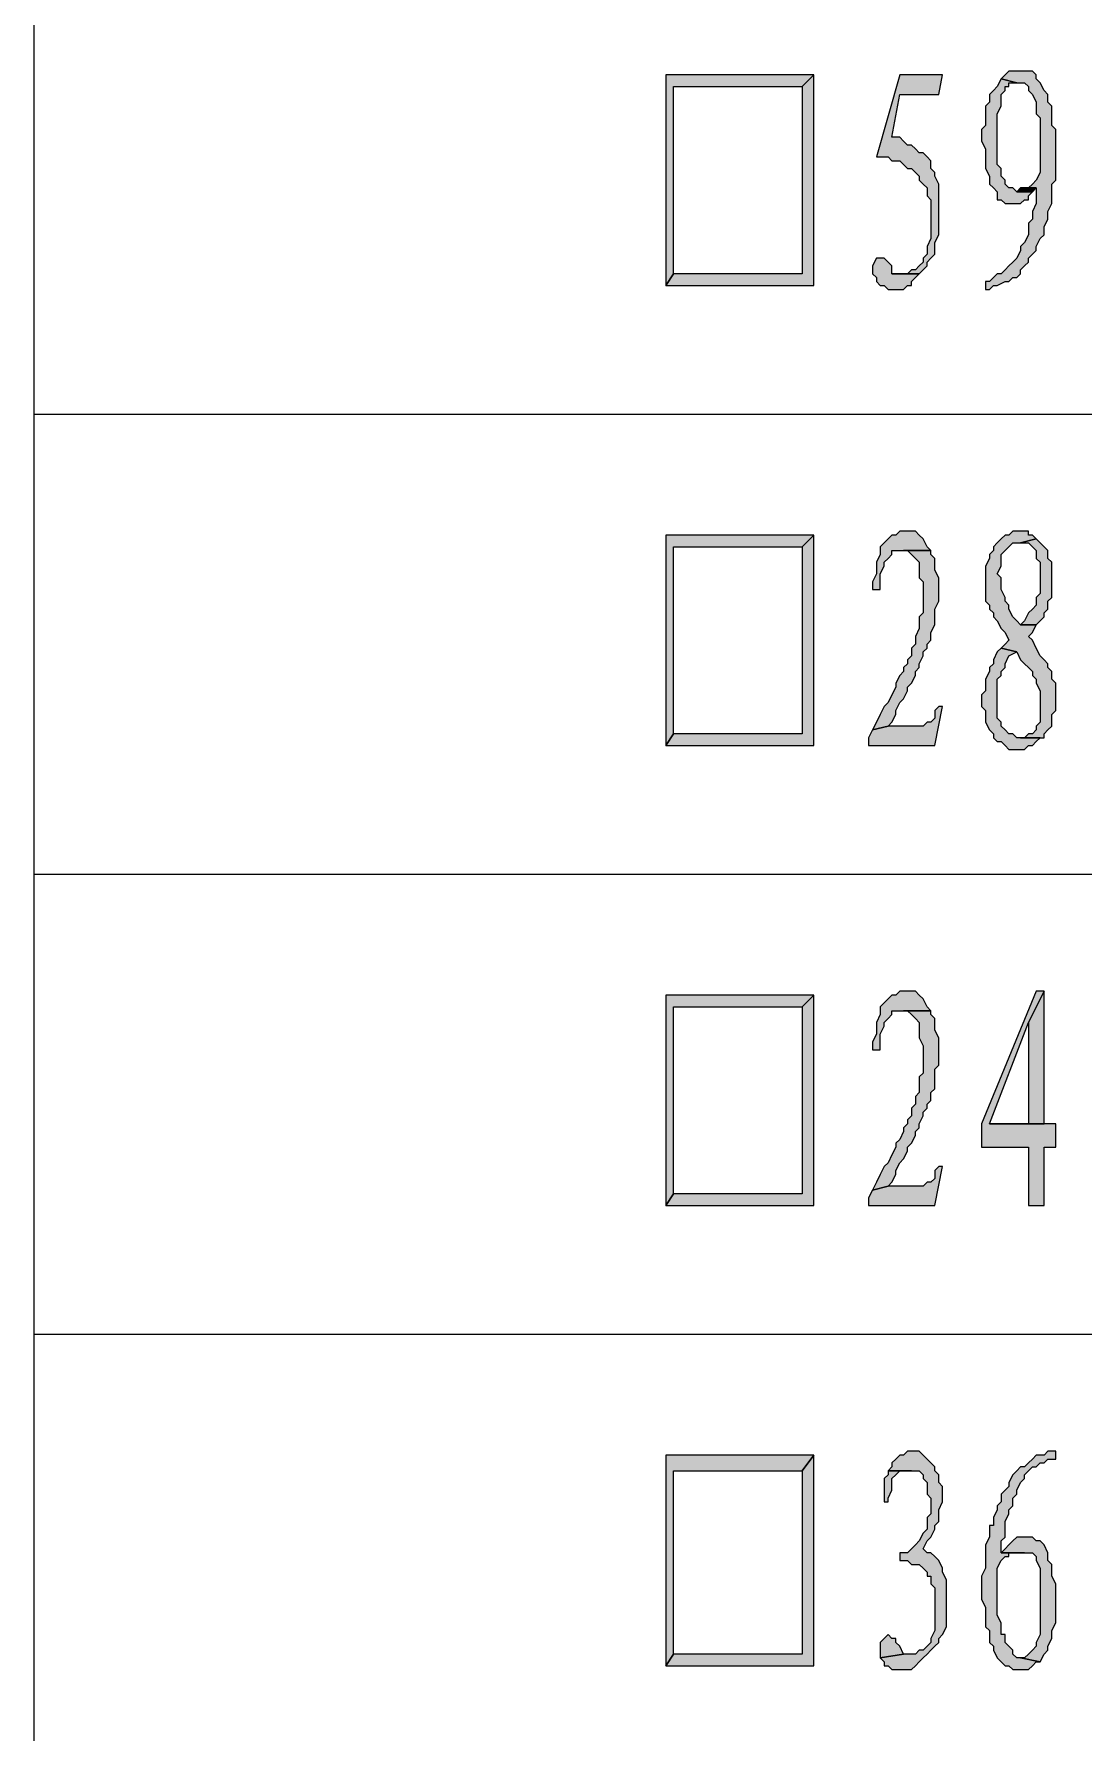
# Model space of a CAD drawing. Header units: millimetres. Extents: x 24 to 410, y 10 to 282.
# Drawn here: x 308.44 to 319.83, y 105.2 to 123.63 of the extents above; entities that cross this region are included whole.
import ezdxf

# ---------------------------------------------------------------- set-up
doc = ezdxf.new("R2010")
doc.units = ezdxf.units.MM

msp = doc.modelspace()

# ---------------------------------------------------------------- hatches: boundary and pattern name
h = msp.add_hatch(color=7)
h.dxf.hatch_style = 2
h.paths.add_polyline_path([(316.907333, 123.19), (315.298667, 123.19), (315.298667, 120.904), (315.383333, 121.031), (315.383333, 123.063), (316.780333, 123.063)])
h = msp.add_hatch(color=7)
h.dxf.hatch_style = 2
h.paths.add_polyline_path([(316.907333, 123.19), (316.780333, 123.063), (316.780333, 121.031), (315.383333, 121.031), (315.298667, 120.904), (316.907333, 120.904)])
h = msp.add_hatch(color=7)
h.dxf.hatch_style = 2
h.paths.add_polyline_path([(318.304333, 123.19), (317.838667, 123.19), (317.584667, 122.301), (317.711667, 122.301), (317.754, 122.258667), (317.838667, 122.258667), (317.881, 122.216333), (317.923333, 122.174), (317.965667, 122.174), (318.008, 122.131667), (318.050333, 122.089333), (318.050333, 122.047), (318.092667, 122.004667), (318.135, 121.962333), (318.135, 121.877667), (318.177333, 121.835333), (318.177333, 121.412), (318.135, 121.327333), (318.135, 121.285), (318.135, 121.242667), (318.092667, 121.200333), (318.092667, 121.158), (318.050333, 121.115667), (318.008, 121.073333), (317.965667, 121.073333), (317.923333, 121.031), (317.754, 121.031), (318.050333, 121.031), (318.092667, 121.073333), (318.135, 121.115667), (318.135, 121.158), (318.177333, 121.200333), (318.219667, 121.242667), (318.219667, 121.369667), (318.262, 121.454333), (318.262, 122.004667), (318.219667, 122.089333), (318.219667, 122.131667), (318.177333, 122.174), (318.177333, 122.258667), (318.135, 122.301), (318.092667, 122.343333), (318.050333, 122.343333), (318.008, 122.385667), (317.965667, 122.428), (317.923333, 122.428), (317.881, 122.470333), (317.838667, 122.512667), (317.754, 122.512667), (317.838667, 122.978333), (318.262, 122.978333)])
h = msp.add_hatch(color=7)
h.dxf.hatch_style = 2
h.paths.add_polyline_path([(319.151, 123.232333), (319.024, 123.232333), (318.981667, 123.19), (318.939333, 123.147667), (319.108667, 123.105333), (319.193333, 123.105333), (319.235667, 123.063), (319.235667, 123.020667), (319.278, 122.978333), (319.320333, 122.893667), (319.320333, 122.766667), (319.362667, 122.724333), (319.362667, 122.174), (319.362667, 122.131667), (319.320333, 122.047), (319.278, 122.004667), (319.235667, 121.962333), (319.320333, 121.962333), (319.320333, 121.92), (319.320333, 121.793), (319.278, 121.708333), (319.278, 121.623667), (319.235667, 121.581333), (319.235667, 121.454333), (319.193333, 121.369667), (319.151, 121.327333), (319.151, 121.285), (319.108667, 121.200333), (319.066333, 121.158), (319.024, 121.115667), (318.981667, 121.073333), (318.939333, 121.031), (318.897, 121.031), (318.854667, 120.988667), (318.812333, 120.946333), (318.77, 120.946333), (318.77, 120.861667), (318.812333, 120.861667), (318.854667, 120.904), (318.897, 120.904), (318.981667, 120.946333), (319.024, 120.946333), (319.066333, 120.988667), (319.108667, 120.988667), (319.151, 121.031), (319.151, 121.073333), (319.193333, 121.115667), (319.235667, 121.158), (319.235667, 121.200333), (319.278, 121.242667), (319.320333, 121.285), (319.320333, 121.327333), (319.362667, 121.412), (319.405, 121.454333), (319.405, 121.539), (319.447333, 121.623667), (319.447333, 121.708333), (319.489667, 121.793), (319.489667, 122.004667), (319.532, 122.047), (319.532, 122.597333), (319.489667, 122.639667), (319.489667, 122.851333), (319.447333, 122.893667), (319.447333, 122.978333), (319.405, 123.020667), (319.362667, 123.105333), (319.320333, 123.147667), (319.320333, 123.19), (319.278, 123.232333)])
h = msp.add_hatch(color=7)
h.dxf.hatch_style = 2
h.paths.add_polyline_path([(318.939333, 123.147667), (318.897, 123.063), (318.854667, 123.020667), (318.812333, 122.978333), (318.812333, 122.893667), (318.77, 122.851333), (318.77, 122.639667), (318.727667, 122.597333), (318.727667, 122.470333), (318.77, 122.385667), (318.77, 122.174), (318.812333, 122.089333), (318.812333, 122.004667), (318.854667, 121.962333), (318.897, 121.92), (318.897, 121.835333), (318.939333, 121.835333), (318.981667, 121.793), (319.066333, 121.793), (319.108667, 121.793), (319.151, 121.793), (319.193333, 121.835333), (319.235667, 121.835333), (319.235667, 121.877667), (319.278, 121.92), (319.108667, 121.92), (319.066333, 121.962333), (319.024, 121.962333), (318.981667, 122.004667), (318.981667, 122.047), (318.939333, 122.089333), (318.939333, 122.174), (318.897, 122.216333), (318.897, 122.766667), (318.939333, 122.851333), (318.939333, 122.978333), (318.981667, 123.020667), (318.981667, 123.063), (319.024, 123.063), (319.024, 123.105333), (319.066333, 123.105333), (319.108667, 123.105333)])
h = msp.add_hatch(color=7)
h.dxf.hatch_style = 2
h.paths.add_polyline_path([(319.235667, 121.962333), (319.151, 121.962333), (319.108667, 121.92), (319.278, 121.92), (319.320333, 121.962333)])
h = msp.add_hatch(color=7)
h.dxf.hatch_style = 2
h.paths.add_polyline_path([(317.627, 121.200333), (317.584667, 121.200333), (317.542333, 121.115667), (317.542333, 121.031), (317.584667, 120.988667), (317.584667, 120.946333), (317.627, 120.904), (317.669333, 120.904), (317.711667, 120.861667), (317.881, 120.861667), (317.923333, 120.904), (317.965667, 120.904), (317.965667, 120.946333), (318.008, 120.988667), (318.050333, 121.031), (317.754, 121.031), (317.754, 121.115667), (317.711667, 121.158), (317.669333, 121.200333)])
h = msp.add_hatch(color=7)
h.dxf.hatch_style = 2
h.paths.add_polyline_path([(316.907333, 118.194667), (315.298667, 118.194667), (315.298667, 115.908667), (315.383333, 116.035667), (315.383333, 118.067667), (316.780333, 118.067667)])
h = msp.add_hatch(color=7)
h.dxf.hatch_style = 2
h.paths.add_polyline_path([(316.907333, 118.194667), (316.780333, 118.067667), (316.780333, 116.035667), (315.383333, 116.035667), (315.298667, 115.908667), (316.907333, 115.908667)])
h = msp.add_hatch(color=7)
h.dxf.hatch_style = 2
h.paths.add_polyline_path([(317.923333, 118.237), (317.838667, 118.237), (317.796333, 118.194667), (317.754, 118.194667), (317.711667, 118.152333), (317.669333, 118.11), (317.627, 118.067667), (317.627, 117.983), (317.584667, 117.898333), (317.584667, 117.771333), (317.542333, 117.686667), (317.542333, 117.602), (317.627, 117.602), (317.627, 117.771333), (317.669333, 117.856), (317.669333, 117.898333), (317.711667, 117.940667), (317.754, 117.983), (317.754, 118.025333), (317.796333, 118.025333), (317.881, 118.025333), (318.177333, 118.025333), (318.135, 118.067667), (318.092667, 118.152333), (318.050333, 118.194667), (318.008, 118.237)])
h = msp.add_hatch(color=7)
h.dxf.hatch_style = 2
h.paths.add_polyline_path([(319.151, 118.237), (319.066333, 118.237), (319.024, 118.194667), (318.981667, 118.194667), (318.939333, 118.152333), (318.897, 118.11), (318.854667, 118.067667), (318.854667, 118.025333), (318.812333, 117.983), (318.812333, 117.940667), (318.77, 117.856), (318.77, 117.475), (318.812333, 117.432667), (318.812333, 117.390333), (318.854667, 117.348), (318.854667, 117.305667), (318.897, 117.263333), (318.939333, 117.178667), (318.981667, 117.136333), (319.024, 117.051667), (318.981667, 117.009333), (318.939333, 116.967), (319.108667, 116.924667), (319.151, 116.84), (319.193333, 116.797667), (319.235667, 116.755333), (319.278, 116.713), (319.278, 116.670667), (319.320333, 116.628333), (319.320333, 116.586), (319.362667, 116.501333), (319.362667, 116.162667), (319.320333, 116.120333), (319.320333, 116.078), (319.278, 116.035667), (319.235667, 116.035667), (319.193333, 115.993333), (319.151, 115.993333), (319.362667, 115.993333), (319.405, 115.993333), (319.405, 116.035667), (319.447333, 116.078), (319.489667, 116.120333), (319.489667, 116.247333), (319.532, 116.289667), (319.532, 116.586), (319.489667, 116.628333), (319.489667, 116.713), (319.447333, 116.755333), (319.447333, 116.797667), (319.405, 116.84), (319.362667, 116.882333), (319.320333, 116.967), (319.278, 117.051667), (319.235667, 117.094), (319.278, 117.136333), (319.320333, 117.221), (319.151, 117.221), (319.108667, 117.263333), (319.066333, 117.305667), (319.024, 117.390333), (319.024, 117.432667), (318.981667, 117.475), (318.981667, 117.517333), (318.939333, 117.602), (318.939333, 117.729), (318.897, 117.771333), (318.939333, 117.856), (318.939333, 117.983), (318.981667, 118.025333), (319.024, 118.067667), (319.066333, 118.11), (319.151, 118.11), (319.320333, 118.152333), (319.278, 118.194667), (319.235667, 118.194667), (319.235667, 118.237)])
h = msp.add_hatch(color=7)
h.dxf.hatch_style = 2
h.paths.add_polyline_path([(318.177333, 118.025333), (317.881, 118.025333), (317.923333, 118.025333), (317.965667, 117.983), (318.008, 117.940667), (318.050333, 117.898333), (318.050333, 117.729), (318.092667, 117.686667), (318.092667, 117.348), (318.050333, 117.305667), (318.050333, 117.178667), (318.008, 117.094), (318.008, 117.009333), (317.965667, 116.967), (317.965667, 116.882333), (317.923333, 116.84), (317.923333, 116.797667), (317.881, 116.755333), (317.881, 116.713), (317.838667, 116.670667), (317.796333, 116.586), (317.796333, 116.543667), (317.754, 116.459), (317.711667, 116.374333), (317.669333, 116.332), (317.627, 116.247333), (317.584667, 116.162667), (317.542333, 116.078), (317.711667, 116.120333), (317.754, 116.162667), (317.796333, 116.247333), (317.796333, 116.289667), (317.838667, 116.374333), (317.881, 116.416667), (317.923333, 116.501333), (317.923333, 116.543667), (317.965667, 116.586), (318.008, 116.670667), (318.008, 116.713), (318.050333, 116.755333), (318.050333, 116.797667), (318.092667, 116.882333), (318.092667, 116.924667), (318.135, 116.967), (318.135, 117.009333), (318.177333, 117.051667), (318.177333, 117.136333), (318.219667, 117.221), (318.219667, 117.390333), (318.262, 117.475), (318.262, 117.729), (318.219667, 117.813667), (318.219667, 117.940667), (318.177333, 117.983)])
h = msp.add_hatch(color=7)
h.dxf.hatch_style = 2
h.paths.add_polyline_path([(319.320333, 118.152333), (319.151, 118.11), (319.235667, 118.11), (319.278, 118.067667), (319.320333, 118.025333), (319.320333, 117.940667), (319.362667, 117.898333), (319.362667, 117.559667), (319.320333, 117.517333), (319.320333, 117.432667), (319.278, 117.390333), (319.235667, 117.348), (319.193333, 117.263333), (319.151, 117.221), (319.320333, 117.221), (319.362667, 117.263333), (319.405, 117.305667), (319.405, 117.348), (319.447333, 117.390333), (319.447333, 117.432667), (319.447333, 117.475), (319.489667, 117.517333), (319.489667, 117.898333), (319.447333, 117.940667), (319.447333, 118.025333), (319.405, 118.067667), (319.362667, 118.11)])
h = msp.add_hatch(color=7)
h.dxf.hatch_style = 2
h.paths.add_polyline_path([(318.939333, 116.967), (318.897, 116.924667), (318.854667, 116.84), (318.854667, 116.797667), (318.812333, 116.755333), (318.812333, 116.713), (318.77, 116.628333), (318.77, 116.501333), (318.727667, 116.459), (318.727667, 116.332), (318.77, 116.289667), (318.77, 116.162667), (318.812333, 116.078), (318.854667, 116.035667), (318.854667, 115.993333), (318.897, 115.951), (318.939333, 115.951), (318.981667, 115.908667), (319.024, 115.866333), (319.151, 115.866333), (319.193333, 115.866333), (319.235667, 115.908667), (319.278, 115.908667), (319.320333, 115.951), (319.362667, 115.993333), (319.108667, 115.993333), (319.066333, 116.035667), (319.024, 116.035667), (318.981667, 116.078), (318.939333, 116.120333), (318.939333, 116.162667), (318.897, 116.205), (318.897, 116.628333), (318.939333, 116.670667), (318.939333, 116.713), (318.981667, 116.755333), (318.981667, 116.797667), (319.024, 116.882333), (319.108667, 116.924667)])
h = msp.add_hatch(color=7)
h.dxf.hatch_style = 2
h.paths.add_polyline_path([(318.304333, 116.332), (318.262, 116.332), (318.219667, 116.289667), (318.219667, 116.205), (318.177333, 116.162667), (318.135, 116.162667), (318.092667, 116.120333), (317.711667, 116.120333), (317.542333, 116.078), (317.5, 115.993333), (317.5, 115.908667), (318.219667, 115.908667)])
h = msp.add_hatch(color=7)
h.dxf.hatch_style = 2
h.paths.add_polyline_path([(316.907333, 113.199333), (315.298667, 113.199333), (315.298667, 110.913333), (315.383333, 111.040333), (315.383333, 113.072333), (316.780333, 113.072333)])
h = msp.add_hatch(color=7)
h.dxf.hatch_style = 2
h.paths.add_polyline_path([(316.907333, 113.199333), (316.780333, 113.072333), (316.780333, 111.040333), (315.383333, 111.040333), (315.298667, 110.913333), (316.907333, 110.913333)])
h = msp.add_hatch(color=7)
h.dxf.hatch_style = 2
h.paths.add_polyline_path([(317.923333, 113.241667), (317.838667, 113.241667), (317.796333, 113.199333), (317.754, 113.199333), (317.711667, 113.157), (317.669333, 113.114667), (317.627, 113.072333), (317.627, 112.987667), (317.584667, 112.903), (317.584667, 112.776), (317.542333, 112.691333), (317.542333, 112.606667), (317.627, 112.606667), (317.627, 112.776), (317.669333, 112.860667), (317.669333, 112.903), (317.711667, 112.945333), (317.754, 112.987667), (317.754, 113.03), (317.796333, 113.03), (317.881, 113.03), (318.177333, 113.03), (318.135, 113.072333), (318.092667, 113.157), (318.050333, 113.199333), (318.008, 113.241667)])
h = msp.add_hatch(color=7)
h.dxf.hatch_style = 2
h.paths.add_polyline_path([(319.405, 113.241667), (319.320333, 113.241667), (318.727667, 111.802333), (318.727667, 111.548333), (319.235667, 111.548333), (319.235667, 110.913333), (319.405, 110.913333), (319.405, 111.548333), (319.532, 111.548333), (319.532, 111.802333), (319.405, 111.802333), (318.812333, 111.802333), (319.235667, 112.903)])
h = msp.add_hatch(color=7)
h.dxf.hatch_style = 2
h.paths.add_polyline_path([(319.405, 113.241667), (319.235667, 112.903), (319.235667, 111.802333), (318.812333, 111.802333), (319.405, 111.802333)])
h = msp.add_hatch(color=7)
h.dxf.hatch_style = 2
h.paths.add_polyline_path([(318.177333, 113.03), (317.881, 113.03), (317.923333, 113.03), (317.965667, 112.987667), (318.008, 112.945333), (318.050333, 112.903), (318.050333, 112.733667), (318.092667, 112.649), (318.092667, 112.352667), (318.050333, 112.310333), (318.050333, 112.141), (318.008, 112.098667), (318.008, 112.014), (317.965667, 111.971667), (317.965667, 111.887), (317.923333, 111.844667), (317.923333, 111.802333), (317.881, 111.76), (317.881, 111.717667), (317.838667, 111.633), (317.796333, 111.590667), (317.796333, 111.548333), (317.754, 111.463667), (317.711667, 111.379), (317.669333, 111.336667), (317.627, 111.252), (317.584667, 111.167333), (317.542333, 111.082667), (317.711667, 111.125), (317.754, 111.167333), (317.796333, 111.252), (317.796333, 111.294333), (317.838667, 111.379), (317.881, 111.421333), (317.923333, 111.506), (317.923333, 111.548333), (317.965667, 111.590667), (318.008, 111.675333), (318.008, 111.717667), (318.050333, 111.76), (318.050333, 111.802333), (318.092667, 111.887), (318.092667, 111.929333), (318.135, 111.971667), (318.135, 112.014), (318.177333, 112.056333), (318.177333, 112.141), (318.219667, 112.183333), (318.219667, 112.395), (318.262, 112.437333), (318.262, 112.733667), (318.219667, 112.818333), (318.219667, 112.945333), (318.177333, 112.987667)])
h = msp.add_hatch(color=7)
h.dxf.hatch_style = 2
h.paths.add_polyline_path([(318.304333, 111.336667), (318.262, 111.336667), (318.219667, 111.294333), (318.219667, 111.209667), (318.177333, 111.167333), (318.135, 111.167333), (318.092667, 111.125), (317.711667, 111.125), (317.542333, 111.082667), (317.5, 110.998), (317.5, 110.913333), (318.219667, 110.913333)])
h = msp.add_hatch(color=7)
h.dxf.hatch_style = 2
h.paths.add_polyline_path([(317.965667, 108.246333), (317.923333, 108.246333), (317.881, 108.204), (317.838667, 108.204), (317.796333, 108.161667), (317.754, 108.119333), (317.754, 108.077), (317.711667, 108.034667), (318.050333, 108.034667), (318.092667, 107.992333), (318.092667, 107.95), (318.135, 107.907667), (318.135, 107.780667), (318.177333, 107.738333), (318.177333, 107.569), (318.135, 107.526667), (318.135, 107.399667), (318.092667, 107.357333), (318.050333, 107.272667), (318.008, 107.230333), (317.965667, 107.188), (317.923333, 107.145667), (317.838667, 107.145667), (317.838667, 107.061), (317.923333, 107.061), (317.965667, 107.018667), (318.050333, 107.018667), (318.092667, 106.976333), (318.135, 106.934), (318.135, 106.891667), (318.177333, 106.891667), (318.177333, 106.807), (318.219667, 106.764667), (318.219667, 106.299), (318.177333, 106.214333), (318.177333, 106.172), (318.135, 106.129667), (318.092667, 106.087333), (318.050333, 106.087333), (318.008, 106.045), (317.881, 106.045), (317.627, 106.002667), (317.669333, 105.960333), (317.669333, 105.918), (317.711667, 105.918), (317.754, 105.875667), (317.965667, 105.875667), (318.008, 105.918), (318.050333, 105.960333), (318.092667, 106.002667), (318.135, 106.045), (318.177333, 106.087333), (318.219667, 106.129667), (318.262, 106.172), (318.262, 106.214333), (318.304333, 106.256667), (318.346667, 106.341333), (318.346667, 106.849333), (318.304333, 106.934), (318.304333, 106.976333), (318.262, 107.061), (318.219667, 107.103333), (318.177333, 107.145667), (318.135, 107.145667), (318.092667, 107.188), (318.135, 107.272667), (318.177333, 107.315), (318.219667, 107.399667), (318.219667, 107.442), (318.262, 107.484333), (318.262, 107.611333), (318.304333, 107.696), (318.304333, 107.865333), (318.262, 107.907667), (318.262, 107.992333), (318.219667, 108.034667), (318.219667, 108.077), (318.177333, 108.119333), (318.135, 108.161667), (318.092667, 108.204), (318.050333, 108.246333)])
h = msp.add_hatch(color=7)
h.dxf.hatch_style = 2
h.paths.add_polyline_path([(319.532, 108.246333), (319.447333, 108.246333), (319.405, 108.204), (319.320333, 108.204), (319.278, 108.161667), (319.235667, 108.119333), (319.193333, 108.077), (319.151, 108.077), (319.108667, 108.034667), (319.066333, 107.992333), (319.024, 107.907667), (319.024, 107.865333), (318.981667, 107.823), (318.939333, 107.780667), (318.939333, 107.696), (318.897, 107.653667), (318.897, 107.611333), (318.854667, 107.526667), (318.854667, 107.442), (318.812333, 107.442), (318.812333, 107.315), (318.77, 107.230333), (318.77, 107.188), (318.77, 107.103333), (318.77, 106.976333), (318.727667, 106.891667), (318.727667, 106.637667), (318.77, 106.553), (318.77, 106.341333), (318.812333, 106.299), (318.812333, 106.172), (318.854667, 106.129667), (318.854667, 106.087333), (318.897, 106.002667), (318.939333, 105.960333), (318.981667, 105.918), (319.024, 105.918), (319.066333, 105.875667), (319.235667, 105.875667), (319.278, 105.918), (319.320333, 105.960333), (319.362667, 105.960333), (319.151, 106.002667), (319.108667, 106.002667), (319.066333, 106.045), (319.066333, 106.087333), (319.024, 106.129667), (318.981667, 106.172), (318.981667, 106.256667), (318.939333, 106.256667), (318.939333, 106.383667), (318.897, 106.468333), (318.897, 106.976333), (318.939333, 107.061), (318.981667, 107.103333), (319.024, 107.103333), (319.024, 107.145667), (319.193333, 107.145667), (318.939333, 107.145667), (318.939333, 107.272667), (318.981667, 107.315), (318.981667, 107.484333), (319.024, 107.569), (319.024, 107.611333), (319.066333, 107.653667), (319.066333, 107.738333), (319.108667, 107.780667), (319.108667, 107.823), (319.151, 107.907667), (319.193333, 107.95), (319.193333, 107.992333), (319.235667, 108.034667), (319.278, 108.077), (319.320333, 108.077), (319.362667, 108.119333), (319.405, 108.119333), (319.447333, 108.161667), (319.532, 108.161667)])
h = msp.add_hatch(color=7)
h.dxf.hatch_style = 2
h.paths.add_polyline_path([(316.907333, 108.204), (315.298667, 108.204), (315.298667, 105.918), (315.383333, 106.045), (315.383333, 108.034667), (316.780333, 108.034667)])
h = msp.add_hatch(color=7)
h.dxf.hatch_style = 2
h.paths.add_polyline_path([(316.907333, 108.204), (316.780333, 108.034667), (316.780333, 106.045), (315.383333, 106.045), (315.298667, 105.918), (316.907333, 105.918)])
h = msp.add_hatch(color=7)
h.dxf.hatch_style = 2
h.paths.add_polyline_path([(317.711667, 108.034667), (317.711667, 107.992333), (317.669333, 107.95), (317.669333, 107.696), (317.711667, 107.696), (317.711667, 107.738333), (317.754, 107.823), (317.754, 107.95), (317.796333, 107.992333), (317.838667, 108.034667), (317.965667, 108.034667)])
h = msp.add_hatch(color=7)
h.dxf.hatch_style = 2
h.paths.add_polyline_path([(319.235667, 107.315), (319.108667, 107.315), (319.066333, 107.272667), (319.024, 107.230333), (318.981667, 107.188), (318.939333, 107.145667), (319.278, 107.145667), (319.320333, 107.103333), (319.320333, 107.061), (319.362667, 106.976333), (319.362667, 106.256667), (319.320333, 106.172), (319.320333, 106.129667), (319.278, 106.087333), (319.235667, 106.045), (319.193333, 106.002667), (319.151, 106.002667), (319.362667, 105.960333), (319.405, 106.045), (319.447333, 106.087333), (319.447333, 106.129667), (319.489667, 106.214333), (319.489667, 106.299), (319.532, 106.383667), (319.532, 106.807), (319.489667, 106.891667), (319.489667, 107.018667), (319.447333, 107.061), (319.447333, 107.145667), (319.405, 107.230333), (319.362667, 107.272667), (319.320333, 107.272667), (319.278, 107.315)])
h = msp.add_hatch(color=7)
h.dxf.hatch_style = 2
h.paths.add_polyline_path([(317.711667, 106.256667), (317.669333, 106.214333), (317.627, 106.172), (317.627, 106.002667), (317.881, 106.045), (317.838667, 106.129667), (317.796333, 106.172), (317.796333, 106.214333), (317.754, 106.214333)])

# ---------------------------------------------------------------- linework, layer by layer
at = {"color": 7, "lineweight": 0}
for points in [[(308.440667, 134.535333), (308.440667, 89.535)], [(308.440667, 119.507), (395.435667, 119.507)], [(308.440667, 114.511667), (395.435667, 114.511667)], [(308.440667, 109.516333), (395.435667, 109.516333)]]:
    msp.add_lwpolyline(points, dxfattribs=at)
for points in [[(316.907333, 123.19), (315.298667, 123.19), (315.298667, 120.904), (315.383333, 121.031), (315.383333, 123.063), (316.780333, 123.063)], [(316.907333, 123.19), (316.780333, 123.063), (316.780333, 121.031), (315.383333, 121.031), (315.298667, 120.904), (316.907333, 120.904)], [(318.304333, 123.19), (317.838667, 123.19), (317.584667, 122.301), (317.711667, 122.301), (317.754, 122.258667), (317.838667, 122.258667), (317.881, 122.216333), (317.923333, 122.174), (317.965667, 122.174), (318.008, 122.131667), (318.050333, 122.089333), (318.050333, 122.047), (318.092667, 122.004667), (318.135, 121.962333), (318.135, 121.877667), (318.177333, 121.835333), (318.177333, 121.412), (318.135, 121.327333), (318.135, 121.285), (318.135, 121.242667), (318.092667, 121.200333), (318.092667, 121.158), (318.050333, 121.115667), (318.008, 121.073333), (317.965667, 121.073333), (317.923333, 121.031), (317.754, 121.031), (318.050333, 121.031), (318.092667, 121.073333), (318.135, 121.115667), (318.135, 121.158), (318.177333, 121.200333), (318.219667, 121.242667), (318.219667, 121.369667), (318.262, 121.454333), (318.262, 122.004667), (318.219667, 122.089333), (318.219667, 122.131667), (318.177333, 122.174), (318.177333, 122.258667), (318.135, 122.301), (318.092667, 122.343333), (318.050333, 122.343333), (318.008, 122.385667), (317.965667, 122.428), (317.923333, 122.428), (317.881, 122.470333), (317.838667, 122.512667), (317.754, 122.512667), (317.838667, 122.978333), (318.262, 122.978333)], [(319.151, 123.232333), (319.024, 123.232333), (318.981667, 123.19), (318.939333, 123.147667), (319.108667, 123.105333), (319.193333, 123.105333), (319.235667, 123.063), (319.235667, 123.020667), (319.278, 122.978333), (319.320333, 122.893667), (319.320333, 122.766667), (319.362667, 122.724333), (319.362667, 122.174), (319.362667, 122.131667), (319.320333, 122.047), (319.278, 122.004667), (319.235667, 121.962333), (319.320333, 121.962333), (319.320333, 121.92), (319.320333, 121.793), (319.278, 121.708333), (319.278, 121.623667), (319.235667, 121.581333), (319.235667, 121.454333), (319.193333, 121.369667), (319.151, 121.327333), (319.151, 121.285), (319.108667, 121.200333), (319.066333, 121.158), (319.024, 121.115667), (318.981667, 121.073333), (318.939333, 121.031), (318.897, 121.031), (318.854667, 120.988667), (318.812333, 120.946333), (318.77, 120.946333), (318.77, 120.861667), (318.812333, 120.861667), (318.854667, 120.904), (318.897, 120.904), (318.981667, 120.946333), (319.024, 120.946333), (319.066333, 120.988667), (319.108667, 120.988667), (319.151, 121.031), (319.151, 121.073333), (319.193333, 121.115667), (319.235667, 121.158), (319.235667, 121.200333), (319.278, 121.242667), (319.320333, 121.285), (319.320333, 121.327333), (319.362667, 121.412), (319.405, 121.454333), (319.405, 121.539), (319.447333, 121.623667), (319.447333, 121.708333), (319.489667, 121.793), (319.489667, 122.004667), (319.532, 122.047), (319.532, 122.597333), (319.489667, 122.639667), (319.489667, 122.851333), (319.447333, 122.893667), (319.447333, 122.978333), (319.405, 123.020667), (319.362667, 123.105333), (319.320333, 123.147667), (319.320333, 123.19), (319.278, 123.232333)], [(318.939333, 123.147667), (318.897, 123.063), (318.854667, 123.020667), (318.812333, 122.978333), (318.812333, 122.893667), (318.77, 122.851333), (318.77, 122.639667), (318.727667, 122.597333), (318.727667, 122.470333), (318.77, 122.385667), (318.77, 122.174), (318.812333, 122.089333), (318.812333, 122.004667), (318.854667, 121.962333), (318.897, 121.92), (318.897, 121.835333), (318.939333, 121.835333), (318.981667, 121.793), (319.066333, 121.793), (319.108667, 121.793), (319.151, 121.793), (319.193333, 121.835333), (319.235667, 121.835333), (319.235667, 121.877667), (319.278, 121.92), (319.108667, 121.92), (319.066333, 121.962333), (319.024, 121.962333), (318.981667, 122.004667), (318.981667, 122.047), (318.939333, 122.089333), (318.939333, 122.174), (318.897, 122.216333), (318.897, 122.766667), (318.939333, 122.851333), (318.939333, 122.978333), (318.981667, 123.020667), (318.981667, 123.063), (319.024, 123.063), (319.024, 123.105333), (319.066333, 123.105333), (319.108667, 123.105333)], [(319.235667, 121.962333), (319.151, 121.962333), (319.108667, 121.92), (319.278, 121.92), (319.320333, 121.962333)], [(317.627, 121.200333), (317.584667, 121.200333), (317.542333, 121.115667), (317.542333, 121.031), (317.584667, 120.988667), (317.584667, 120.946333), (317.627, 120.904), (317.669333, 120.904), (317.711667, 120.861667), (317.881, 120.861667), (317.923333, 120.904), (317.965667, 120.904), (317.965667, 120.946333), (318.008, 120.988667), (318.050333, 121.031), (317.754, 121.031), (317.754, 121.115667), (317.711667, 121.158), (317.669333, 121.200333)], [(316.907333, 118.194667), (315.298667, 118.194667), (315.298667, 115.908667), (315.383333, 116.035667), (315.383333, 118.067667), (316.780333, 118.067667)], [(316.907333, 118.194667), (316.780333, 118.067667), (316.780333, 116.035667), (315.383333, 116.035667), (315.298667, 115.908667), (316.907333, 115.908667)], [(317.923333, 118.237), (317.838667, 118.237), (317.796333, 118.194667), (317.754, 118.194667), (317.711667, 118.152333), (317.669333, 118.11), (317.627, 118.067667), (317.627, 117.983), (317.584667, 117.898333), (317.584667, 117.771333), (317.542333, 117.686667), (317.542333, 117.602), (317.627, 117.602), (317.627, 117.771333), (317.669333, 117.856), (317.669333, 117.898333), (317.711667, 117.940667), (317.754, 117.983), (317.754, 118.025333), (317.796333, 118.025333), (317.881, 118.025333), (318.177333, 118.025333), (318.135, 118.067667), (318.092667, 118.152333), (318.050333, 118.194667), (318.008, 118.237)], [(319.151, 118.237), (319.066333, 118.237), (319.024, 118.194667), (318.981667, 118.194667), (318.939333, 118.152333), (318.897, 118.11), (318.854667, 118.067667), (318.854667, 118.025333), (318.812333, 117.983), (318.812333, 117.940667), (318.77, 117.856), (318.77, 117.475), (318.812333, 117.432667), (318.812333, 117.390333), (318.854667, 117.348), (318.854667, 117.305667), (318.897, 117.263333), (318.939333, 117.178667), (318.981667, 117.136333), (319.024, 117.051667), (318.981667, 117.009333), (318.939333, 116.967), (319.108667, 116.924667), (319.151, 116.84), (319.193333, 116.797667), (319.235667, 116.755333), (319.278, 116.713), (319.278, 116.670667), (319.320333, 116.628333), (319.320333, 116.586), (319.362667, 116.501333), (319.362667, 116.162667), (319.320333, 116.120333), (319.320333, 116.078), (319.278, 116.035667), (319.235667, 116.035667), (319.193333, 115.993333), (319.151, 115.993333), (319.362667, 115.993333), (319.405, 115.993333), (319.405, 116.035667), (319.447333, 116.078), (319.489667, 116.120333), (319.489667, 116.247333), (319.532, 116.289667), (319.532, 116.586), (319.489667, 116.628333), (319.489667, 116.713), (319.447333, 116.755333), (319.447333, 116.797667), (319.405, 116.84), (319.362667, 116.882333), (319.320333, 116.967), (319.278, 117.051667), (319.235667, 117.094), (319.278, 117.136333), (319.320333, 117.221), (319.151, 117.221), (319.108667, 117.263333), (319.066333, 117.305667), (319.024, 117.390333), (319.024, 117.432667), (318.981667, 117.475), (318.981667, 117.517333), (318.939333, 117.602), (318.939333, 117.729), (318.897, 117.771333), (318.939333, 117.856), (318.939333, 117.983), (318.981667, 118.025333), (319.024, 118.067667), (319.066333, 118.11), (319.151, 118.11), (319.320333, 118.152333), (319.278, 118.194667), (319.235667, 118.194667), (319.235667, 118.237)], [(318.177333, 118.025333), (317.881, 118.025333), (317.923333, 118.025333), (317.965667, 117.983), (318.008, 117.940667), (318.050333, 117.898333), (318.050333, 117.729), (318.092667, 117.686667), (318.092667, 117.348), (318.050333, 117.305667), (318.050333, 117.178667), (318.008, 117.094), (318.008, 117.009333), (317.965667, 116.967), (317.965667, 116.882333), (317.923333, 116.84), (317.923333, 116.797667), (317.881, 116.755333), (317.881, 116.713), (317.838667, 116.670667), (317.796333, 116.586), (317.796333, 116.543667), (317.754, 116.459), (317.711667, 116.374333), (317.669333, 116.332), (317.627, 116.247333), (317.584667, 116.162667), (317.542333, 116.078), (317.711667, 116.120333), (317.754, 116.162667), (317.796333, 116.247333), (317.796333, 116.289667), (317.838667, 116.374333), (317.881, 116.416667), (317.923333, 116.501333), (317.923333, 116.543667), (317.965667, 116.586), (318.008, 116.670667), (318.008, 116.713), (318.050333, 116.755333), (318.050333, 116.797667), (318.092667, 116.882333), (318.092667, 116.924667), (318.135, 116.967), (318.135, 117.009333), (318.177333, 117.051667), (318.177333, 117.136333), (318.219667, 117.221), (318.219667, 117.390333), (318.262, 117.475), (318.262, 117.729), (318.219667, 117.813667), (318.219667, 117.940667), (318.177333, 117.983)], [(319.320333, 118.152333), (319.151, 118.11), (319.235667, 118.11), (319.278, 118.067667), (319.320333, 118.025333), (319.320333, 117.940667), (319.362667, 117.898333), (319.362667, 117.559667), (319.320333, 117.517333), (319.320333, 117.432667), (319.278, 117.390333), (319.235667, 117.348), (319.193333, 117.263333), (319.151, 117.221), (319.320333, 117.221), (319.362667, 117.263333), (319.405, 117.305667), (319.405, 117.348), (319.447333, 117.390333), (319.447333, 117.432667), (319.447333, 117.475), (319.489667, 117.517333), (319.489667, 117.898333), (319.447333, 117.940667), (319.447333, 118.025333), (319.405, 118.067667), (319.362667, 118.11)], [(318.939333, 116.967), (318.897, 116.924667), (318.854667, 116.84), (318.854667, 116.797667), (318.812333, 116.755333), (318.812333, 116.713), (318.77, 116.628333), (318.77, 116.501333), (318.727667, 116.459), (318.727667, 116.332), (318.77, 116.289667), (318.77, 116.162667), (318.812333, 116.078), (318.854667, 116.035667), (318.854667, 115.993333), (318.897, 115.951), (318.939333, 115.951), (318.981667, 115.908667), (319.024, 115.866333), (319.151, 115.866333), (319.193333, 115.866333), (319.235667, 115.908667), (319.278, 115.908667), (319.320333, 115.951), (319.362667, 115.993333), (319.108667, 115.993333), (319.066333, 116.035667), (319.024, 116.035667), (318.981667, 116.078), (318.939333, 116.120333), (318.939333, 116.162667), (318.897, 116.205), (318.897, 116.628333), (318.939333, 116.670667), (318.939333, 116.713), (318.981667, 116.755333), (318.981667, 116.797667), (319.024, 116.882333), (319.108667, 116.924667)], [(318.304333, 116.332), (318.262, 116.332), (318.219667, 116.289667), (318.219667, 116.205), (318.177333, 116.162667), (318.135, 116.162667), (318.092667, 116.120333), (317.711667, 116.120333), (317.542333, 116.078), (317.5, 115.993333), (317.5, 115.908667), (318.219667, 115.908667)], [(316.907333, 113.199333), (315.298667, 113.199333), (315.298667, 110.913333), (315.383333, 111.040333), (315.383333, 113.072333), (316.780333, 113.072333)], [(316.907333, 113.199333), (316.780333, 113.072333), (316.780333, 111.040333), (315.383333, 111.040333), (315.298667, 110.913333), (316.907333, 110.913333)], [(317.923333, 113.241667), (317.838667, 113.241667), (317.796333, 113.199333), (317.754, 113.199333), (317.711667, 113.157), (317.669333, 113.114667), (317.627, 113.072333), (317.627, 112.987667), (317.584667, 112.903), (317.584667, 112.776), (317.542333, 112.691333), (317.542333, 112.606667), (317.627, 112.606667), (317.627, 112.776), (317.669333, 112.860667), (317.669333, 112.903), (317.711667, 112.945333), (317.754, 112.987667), (317.754, 113.03), (317.796333, 113.03), (317.881, 113.03), (318.177333, 113.03), (318.135, 113.072333), (318.092667, 113.157), (318.050333, 113.199333), (318.008, 113.241667)], [(319.405, 113.241667), (319.320333, 113.241667), (318.727667, 111.802333), (318.727667, 111.548333), (319.235667, 111.548333), (319.235667, 110.913333), (319.405, 110.913333), (319.405, 111.548333), (319.532, 111.548333), (319.532, 111.802333), (319.405, 111.802333), (318.812333, 111.802333), (319.235667, 112.903)], [(319.405, 113.241667), (319.235667, 112.903), (319.235667, 111.802333), (318.812333, 111.802333), (319.405, 111.802333)], [(318.177333, 113.03), (317.881, 113.03), (317.923333, 113.03), (317.965667, 112.987667), (318.008, 112.945333), (318.050333, 112.903), (318.050333, 112.733667), (318.092667, 112.649), (318.092667, 112.352667), (318.050333, 112.310333), (318.050333, 112.141), (318.008, 112.098667), (318.008, 112.014), (317.965667, 111.971667), (317.965667, 111.887), (317.923333, 111.844667), (317.923333, 111.802333), (317.881, 111.76), (317.881, 111.717667), (317.838667, 111.633), (317.796333, 111.590667), (317.796333, 111.548333), (317.754, 111.463667), (317.711667, 111.379), (317.669333, 111.336667), (317.627, 111.252), (317.584667, 111.167333), (317.542333, 111.082667), (317.711667, 111.125), (317.754, 111.167333), (317.796333, 111.252), (317.796333, 111.294333), (317.838667, 111.379), (317.881, 111.421333), (317.923333, 111.506), (317.923333, 111.548333), (317.965667, 111.590667), (318.008, 111.675333), (318.008, 111.717667), (318.050333, 111.76), (318.050333, 111.802333), (318.092667, 111.887), (318.092667, 111.929333), (318.135, 111.971667), (318.135, 112.014), (318.177333, 112.056333), (318.177333, 112.141), (318.219667, 112.183333), (318.219667, 112.395), (318.262, 112.437333), (318.262, 112.733667), (318.219667, 112.818333), (318.219667, 112.945333), (318.177333, 112.987667)], [(318.304333, 111.336667), (318.262, 111.336667), (318.219667, 111.294333), (318.219667, 111.209667), (318.177333, 111.167333), (318.135, 111.167333), (318.092667, 111.125), (317.711667, 111.125), (317.542333, 111.082667), (317.5, 110.998), (317.5, 110.913333), (318.219667, 110.913333)], [(317.965667, 108.246333), (317.923333, 108.246333), (317.881, 108.204), (317.838667, 108.204), (317.796333, 108.161667), (317.754, 108.119333), (317.754, 108.077), (317.711667, 108.034667), (318.050333, 108.034667), (318.092667, 107.992333), (318.092667, 107.95), (318.135, 107.907667), (318.135, 107.780667), (318.177333, 107.738333), (318.177333, 107.569), (318.135, 107.526667), (318.135, 107.399667), (318.092667, 107.357333), (318.050333, 107.272667), (318.008, 107.230333), (317.965667, 107.188), (317.923333, 107.145667), (317.838667, 107.145667), (317.838667, 107.061), (317.923333, 107.061), (317.965667, 107.018667), (318.050333, 107.018667), (318.092667, 106.976333), (318.135, 106.934), (318.135, 106.891667), (318.177333, 106.891667), (318.177333, 106.807), (318.219667, 106.764667), (318.219667, 106.299), (318.177333, 106.214333), (318.177333, 106.172), (318.135, 106.129667), (318.092667, 106.087333), (318.050333, 106.087333), (318.008, 106.045), (317.881, 106.045), (317.627, 106.002667), (317.669333, 105.960333), (317.669333, 105.918), (317.711667, 105.918), (317.754, 105.875667), (317.965667, 105.875667), (318.008, 105.918), (318.050333, 105.960333), (318.092667, 106.002667), (318.135, 106.045), (318.177333, 106.087333), (318.219667, 106.129667), (318.262, 106.172), (318.262, 106.214333), (318.304333, 106.256667), (318.346667, 106.341333), (318.346667, 106.849333), (318.304333, 106.934), (318.304333, 106.976333), (318.262, 107.061), (318.219667, 107.103333), (318.177333, 107.145667), (318.135, 107.145667), (318.092667, 107.188), (318.135, 107.272667), (318.177333, 107.315), (318.219667, 107.399667), (318.219667, 107.442), (318.262, 107.484333), (318.262, 107.611333), (318.304333, 107.696), (318.304333, 107.865333), (318.262, 107.907667), (318.262, 107.992333), (318.219667, 108.034667), (318.219667, 108.077), (318.177333, 108.119333), (318.135, 108.161667), (318.092667, 108.204), (318.050333, 108.246333)], [(319.532, 108.246333), (319.447333, 108.246333), (319.405, 108.204), (319.320333, 108.204), (319.278, 108.161667), (319.235667, 108.119333), (319.193333, 108.077), (319.151, 108.077), (319.108667, 108.034667), (319.066333, 107.992333), (319.024, 107.907667), (319.024, 107.865333), (318.981667, 107.823), (318.939333, 107.780667), (318.939333, 107.696), (318.897, 107.653667), (318.897, 107.611333), (318.854667, 107.526667), (318.854667, 107.442), (318.812333, 107.442), (318.812333, 107.315), (318.77, 107.230333), (318.77, 107.188), (318.77, 107.103333), (318.77, 106.976333), (318.727667, 106.891667), (318.727667, 106.637667), (318.77, 106.553), (318.77, 106.341333), (318.812333, 106.299), (318.812333, 106.172), (318.854667, 106.129667), (318.854667, 106.087333), (318.897, 106.002667), (318.939333, 105.960333), (318.981667, 105.918), (319.024, 105.918), (319.066333, 105.875667), (319.235667, 105.875667), (319.278, 105.918), (319.320333, 105.960333), (319.362667, 105.960333), (319.151, 106.002667), (319.108667, 106.002667), (319.066333, 106.045), (319.066333, 106.087333), (319.024, 106.129667), (318.981667, 106.172), (318.981667, 106.256667), (318.939333, 106.256667), (318.939333, 106.383667), (318.897, 106.468333), (318.897, 106.976333), (318.939333, 107.061), (318.981667, 107.103333), (319.024, 107.103333), (319.024, 107.145667), (319.193333, 107.145667), (318.939333, 107.145667), (318.939333, 107.272667), (318.981667, 107.315), (318.981667, 107.484333), (319.024, 107.569), (319.024, 107.611333), (319.066333, 107.653667), (319.066333, 107.738333), (319.108667, 107.780667), (319.108667, 107.823), (319.151, 107.907667), (319.193333, 107.95), (319.193333, 107.992333), (319.235667, 108.034667), (319.278, 108.077), (319.320333, 108.077), (319.362667, 108.119333), (319.405, 108.119333), (319.447333, 108.161667), (319.532, 108.161667)], [(316.907333, 108.204), (315.298667, 108.204), (315.298667, 105.918), (315.383333, 106.045), (315.383333, 108.034667), (316.780333, 108.034667)], [(316.907333, 108.204), (316.780333, 108.034667), (316.780333, 106.045), (315.383333, 106.045), (315.298667, 105.918), (316.907333, 105.918)], [(317.711667, 108.034667), (317.711667, 107.992333), (317.669333, 107.95), (317.669333, 107.696), (317.711667, 107.696), (317.711667, 107.738333), (317.754, 107.823), (317.754, 107.95), (317.796333, 107.992333), (317.838667, 108.034667), (317.965667, 108.034667)], [(319.235667, 107.315), (319.108667, 107.315), (319.066333, 107.272667), (319.024, 107.230333), (318.981667, 107.188), (318.939333, 107.145667), (319.278, 107.145667), (319.320333, 107.103333), (319.320333, 107.061), (319.362667, 106.976333), (319.362667, 106.256667), (319.320333, 106.172), (319.320333, 106.129667), (319.278, 106.087333), (319.235667, 106.045), (319.193333, 106.002667), (319.151, 106.002667), (319.362667, 105.960333), (319.405, 106.045), (319.447333, 106.087333), (319.447333, 106.129667), (319.489667, 106.214333), (319.489667, 106.299), (319.532, 106.383667), (319.532, 106.807), (319.489667, 106.891667), (319.489667, 107.018667), (319.447333, 107.061), (319.447333, 107.145667), (319.405, 107.230333), (319.362667, 107.272667), (319.320333, 107.272667), (319.278, 107.315)], [(317.711667, 106.256667), (317.669333, 106.214333), (317.627, 106.172), (317.627, 106.002667), (317.881, 106.045), (317.838667, 106.129667), (317.796333, 106.172), (317.796333, 106.214333), (317.754, 106.214333)]]:
    msp.add_lwpolyline(points, close=True, dxfattribs=at)

doc.saveas('drawing.dxf')
